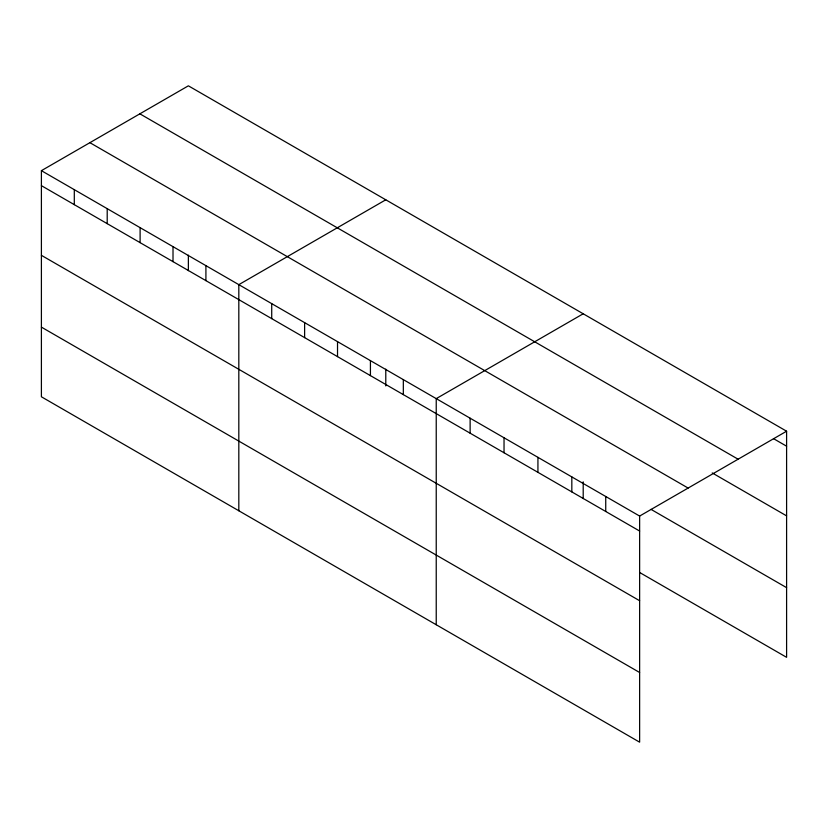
<?xml version="1.0" encoding="UTF-8"?>
<svg xmlns="http://www.w3.org/2000/svg" width="828" height="828" viewBox="0 0 828 828"><rect width="100%" height="100%" fill="white"/><g stroke="black" fill="none" stroke-linecap="round" stroke-linejoin="round"><path stroke-width="1.24" d="M639.63 600.724L639.63 516.061L41.4 170.671L41.4 396.788L639.63 742.178L639.63 600.724L41.4 255.334M640.065 572.728L786.6 657.328L786.6 431.212L188.37 85.822L41.4 170.671M385.786 199.796L238.816 284.656L238.816 510.772M583.202 313.781L436.232 398.63L436.232 624.747M639.63 516.061L786.6 431.212M773.476 438.623L786.6 446.199M139.87 113.829L738.1 459.209M712.235 472.933L786.6 515.865M89.9 142.675L688.13 488.065M651.005 509.365L786.6 587.652M41.4 185.658L639.63 531.048M41.4 327.122L639.63 672.502M605.734 496.489L605.734 511.476M583.202 481.834L583.202 498.611M571.827 476.918L571.827 491.904M537.931 457.346L537.931 472.333M504.035 437.774L504.035 452.761M470.128 418.202L470.128 433.189M403.329 379.638L403.329 394.625M385.786 369.143L385.786 385.92M370.426 360.635L370.426 375.622M337.524 341.643L337.524 356.63M304.621 322.641L304.621 337.627M271.719 303.648L271.719 318.635M205.913 265.653L205.913 280.64M188.37 255.169L188.37 270.652M173.011 246.661L173.011 261.648M140.108 227.659L140.108 242.645M107.205 208.666L107.205 223.653M74.303 189.674L74.303 204.661"/></g></svg>
